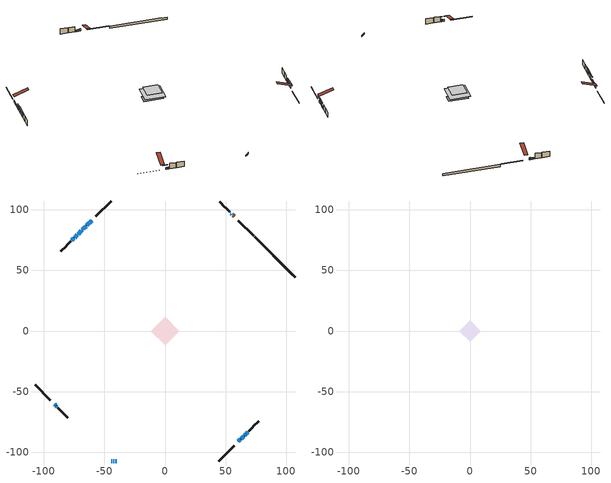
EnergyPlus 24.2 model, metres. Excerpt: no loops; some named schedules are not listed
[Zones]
conditioned space
 floor outside (Floor1 construction): -3.99,0 0,3.99 3.99,0 0,-3.99 z0.24
 floor adiabatic (AdiabaticFloorConstruction): -11.76,0 0,11.76 11.76,0 0,-11.76 z2.68
 floor foundation (Slab1 construction): -8.35,3.19 -3.19,8.35 8.35,-3.19 3.19,-8.35 z-1.89
 wall outside (RimJoist1 construction): 44.45,-107.3 57.07,-94.67 / -107.3,-44.45 -94.67,-57.07 / -44.45,107.3 -57.07,94.67 / 73.24,78.51 60.61,91.14 z0.24:0.54
 wall outside (AdiabaticWallConstruction 1): 57.04,94.7 56.36,95.38 z0.24:2.27
 wall outside (AdiabaticWallConstruction): -44.45,-107.3 -43.61,-107.3 / 55.71,96.04 54.99,96.76 / -42.68,-107.3 -42.05,-107.3 / -67.99,83.76 -68.53,83.22 / -41.12,-107.3 -39.88,-107.3 z0.24:1.46; 60.64,-91.11 62.29,-89.45 / -91.11,-60.64 -90.28,-61.47 / 62.95,-88.8 64.96,-86.78 / 65.62,-86.13 66.48,-85.26 / -89.62,-62.12 -89.21,-62.54 z0.24:1.89; 54.33,97.41 53.97,97.77 z0.24:1; -60.64,91.11 -64.52,87.23 / -65.18,86.57 -67.33,84.41 z0.24:1.76; 67.14,-84.61 68.36,-83.39 z0.24:1.48; -69.18,82.56 -71.77,79.97 / -75.31,76.43 -77.04,74.71 z0.24:1.87; -72.43,79.32 -74.66,77.09 z0.24:2.32
 wall outside (Wall1 construction): 69.02,-82.73 72.27,-79.48 / -88.55,-63.2 -85.3,-66.45 / -77.69,74.05 -80.95,70.8 / 53.32,98.43 50.06,101.68 z0.24:5.12
 wall outside (Wall2 construction): 72.92,-78.82 77.23,-74.52 / -84.64,-67.11 -80.33,-71.41 / -81.6,70.14 -85.91,65.84 / 49.41,102.34 45.1,106.64 z0.24:5.12
 wall foundation (FoundationWall1 construction): 73.89,77.85,-1.89 73.89,77.85,0.24 103.96,47.79,0.24 103.96,47.79,0.04 107.3,44.45,0.04 107.3,44.45,-1.89
 window (WindowConstruction 13): -44.45,-107.3 -43.61,-107.3 z0.24:1.46
 window (WindowConstruction 3): 60.64,-91.11 62.29,-89.45 z0.24:1.89
 window (WindowConstruction 4): -91.11,-60.64 -90.28,-61.47 z0.24:1.89
 window (WindowConstruction 5): 55.71,96.04 54.99,96.76 z0.24:1.46
 window (WindowConstruction 6): 54.33,97.41 53.97,97.77 z0.24:1
 window (WindowConstruction 7): -60.64,91.11 -64.52,87.23 z0.24:1.76
 window (WindowConstruction 8): -65.18,86.57 -67.33,84.41 z0.24:1.76
 window (WindowConstruction 14): -42.68,-107.3 -42.05,-107.3 z0.24:1.46
 window (WindowConstruction 9): 62.95,-88.8 64.96,-86.78 z0.24:1.89
 window (WindowConstruction 10): 65.62,-86.13 66.48,-85.27 z0.24:1.89
 window (WindowConstruction 11): 67.14,-84.61 68.36,-83.39 z0.24:1.48
 window (WindowConstruction 12): -89.62,-62.13 -89.21,-62.54 z0.24:1.89
 window (WindowConstruction 16): -67.99,83.76 -68.53,83.22 z0.24:1.46
 window (WindowConstruction 15): -41.12,-107.3 -39.88,-107.3 z0.24:1.46
 window (WindowConstruction): -69.18,82.56 -71.77,79.97 z0.24:1.86
 window (WindowConstruction 1): -72.43,79.32 -74.66,77.09 z0.24:2.32
 window (WindowConstruction 2): -75.31,76.43 -77.04,74.71 z0.24:1.86
 door (Door): 57.04,94.7 56.36,95.38 z0.24:2.27
 ceiling adiabatic (AdiabaticFloorConstruction): 0,-11.76 11.76,0 0,11.76 -11.76,0 z2.68
attic - vented
 floor to conditioned space (Floor2 construction Reversed): -8.78,0 0,8.78 8.78,0 0,-8.78 z5.12
 roof outside (Roof1 construction): 59.98,-91.76,5.12 51.43,-83.21,9.15 49.18,-85.46,9.15 57.73,-94.02,5.12; -91.76,-59.98,5.12 -83.21,-51.43,9.15 -85.46,-49.18,9.15 -94.02,-57.73,5.12; -59.98,91.76,5.12 -51.43,83.21,9.15 -49.18,85.46,9.15 -57.73,94.02,5.12; 57.7,94.05,5.12 49.15,85.5,9.15 51.4,83.24,9.15 59.95,91.79,5.12
shading: 64.16,-87.59 58.77,-92.97 59.07,-93.26 64.45,-87.88 z4.53; -88.41,-63.34 -92.97,-58.77 -93.26,-59.07 -88.7,-63.63 z4.53; 54.85,96.9 55.85,95.9 56.14,96.19 55.14,97.19 z1.66; 53.83,97.91 54.48,97.27 54.77,97.56 54.12,98.21 z1.2; -64.66,87.08 -60.5,91.25 -60.79,91.54 -64.95,87.37 z1.97; -67.47,84.27 -65.03,86.71 -65.33,87 -67.77,84.56 z1.97; 66.83,-84.92 61.08,-90.66 61.38,-90.95 67.12,-85.21 z4.53; 66.62,-85.12 65.48,-86.27 65.77,-86.56 66.91,-85.41 z2.09; 68.5,-83.24 67,-84.75 67.29,-85.04 68.79,-83.54 z1.68; -89.06,-62.68 -89.76,-61.98 -90.05,-62.27 -89.35,-62.97 z2.09; -73.64,78.11 -67.32,84.43 -67.61,84.72 -73.93,78.4 z4.5; -76.52,75.22 -70.56,81.18 -70.85,81.48 -76.81,75.51 z4.96; -78.9,72.84 -73.45,78.3 -73.74,78.59 -79.19,73.13 z4.5
[Building]
Building 1: Terrain=Suburbs
[Site:Location]
Erieau AUT_ON: Latitude {deg}=42.25; Longitude {deg}=-81.9; Time Zone {hr}=-5; Elevation {m}=178; Keep Site Location Information=Yes
[Site:GroundTemperature:Shallow]
5.2292, 3.30147, 3.1471, 4.0619, 7.73432, 11.3896, 14.5586, 16.5661, 16.7366, 15.1039, 12.0157, 8.47254
[Site:WaterMainsTemperature]
Calculation Method=Schedule; Temperature Schedule=mains temperature schedule
[Material] Roughness=Rough; Thermal Absorptance=0.9
Name | Thickness {m} | Conductivity {W/m-K} | Density {kg/m3} | Specific Heat {J/kg-K} | Solar Absorptance | Visible Absorptance
asphalt or fiberglass shingles | 0.00635 | 0.162714 | 1121.4 | 1465.45 | 0.4 | 0.4
ceiling loosefill ins | 0.254 | 0.0480833 | 16.02 | 1046.75 | 0.7 | 0.7
ceiling stud and cavity | 0.1397 | 0.601025 | 65.682 | 1177.47 | 0.7 | 0.7
concrete 4.0 in. | 0.1016 | 1.803125 | 2242.8 | 837.4 | 0.7 | 0.7
concrete 8.0 in. | 0.2032 | 1.803125 | 2242.8 | 837.4 | 0.7 | 0.7
door material | 0.04445 | 0.188738 | 512.64 | 1214.23 | 0.7 | 0.7
exterior vertical ins | 0.038079 | 0.029427 | 32.04 | 1214.23 | 0.7 | 0.7
floor covering | 0.0127 | 0.0433444 | 54.468 | 1339.84 | 0.6 | 0.6
floor rigid ins; wall rigid ins | 0.051816 | 0.029427 | 32.04 | 1214.23 | 0.7 | 0.7
floor rigid ins 1; wall rigid ins 1 | 0.512978 | 0.029427 | 32.04 | 1214.23 | 0.7 | 0.7
floor stud and cavity | 0.1397 | 0.0998965 | 92.3553 | 1139.71 | 0.7 | 0.7
floor stud and cavity 1 | 0.1397 | 1.75129 | 37.0049 | 1207.88 | 0.7 | 0.7
furniture material conditioned space 1 | 0.1524 | 0.115458 | 640.8 | 1214.23 | 0.6 | 0.6
gypsum board | 0.0127 | 0.160291 | 801 | 837.4 | 0.6 | 0.6
gypsum board 1 | 0.0127 | 0.160291 | 801 | 837.4 | 0.7 | 0.7
osb sheathing 0.5 in. | 0.0127 | 0.115458 | 512.64 | 1214.23 | 0.7 | 0.7
osb sheathing 0.75 in. | 0.01905 | 0.115458 | 512.64 | 1214.23 | 0.7 | 0.7
osb sheathing 2.0 in. | 0.0508 | 0.115458 | 512.64 | 1214.23 | 0.7 | 0.7
rim joist stud and cavity | 0.0508 | 0.0390614 | 125.044 | 1163.47 | 0.6 | 0.6
wall stud and cavity | 0.1397 | 0.164263 | 139.0536 | 1170.24 | 0.7 | 0.7
wall stud and cavity 1 | 0.1397 | 0.16258 | 139.0536 | 1170.24 | 0.7 | 0.7
wall stud and cavity 2 | 0.0889 | 0.380278 | 52.3479 | 1209.89 | 0.7 | 0.7
wall stud and cavity 3 | 0.0889 | 0.391764 | 83.0341 | 1211.67 | 0.7 | 0.7
wood siding | 0.0254 | 0.102417 | 544.68 | 1172.36 | 0.4 | 0.4
wood siding 1; wood siding 2; wood siding 3 | 0.0254 | 0.102417 | 544.68 | 1172.36 | 0.7 | 0.7
[WindowMaterial:SimpleGlazingSystem]
Name | U-Factor {W/m2-K} | Solar Heat Gain Coefficient
WindowMaterial | 2.89067 | 0.69
WindowMaterial 1 | 2.909975 | 0.6
WindowMaterial 10 | 2.921331 | 0.62
WindowMaterial 11 | 2.90486 | 0.68
WindowMaterial 12 | 6.68414 | 0.75
WindowMaterial 13 | 7.00211 | 0.65
WindowMaterial 14 | 6.609192 | 0.78
WindowMaterial 15 | 2.83105 | 0.54
WindowMaterial 2 | 2.88272 | 0.7
WindowMaterial 3 | 2.88329 | 0.7
WindowMaterial 4 | 2.983789 | 0.54
WindowMaterial 5 | 2.992306 | 0.55
WindowMaterial 6 | 3.05817 | 0.41
WindowMaterial 7 | 2.906 | 0.64
WindowMaterial 8 | 2.91338 | 0.63
WindowMaterial 9 | 2.87818 | 0.7
[Construction]
AdiabaticFloorConstruction: floor stud and cavity 1, floor rigid ins 1, osb sheathing 0.75 in., floor covering
AdiabaticWallConstruction: wood siding 2, wall rigid ins 1, wall stud and cavity 2, gypsum board
AdiabaticWallConstruction 1: wood siding 3, wall rigid ins 1, wall stud and cavity 2, gypsum board
Door: door material
Floor1 construction: floor stud and cavity, floor rigid ins, osb sheathing 0.75 in., floor covering
Floor2 construction Reversed: gypsum board, ceiling stud and cavity, ceiling loosefill ins
FoundationWall1 construction: concrete 8.0 in., gypsum board 1
furniture construction conditioned space 1: furniture material conditioned space 1
PartitionWallConstruction: gypsum board, wall stud and cavity 3, gypsum board
RimJoist1 construction: wood siding 1, osb sheathing 2.0 in., rim joist stud and cavity
Roof1 construction: asphalt or fiberglass shingles
Slab1 construction: concrete 4.0 in.
Wall1 construction: wood siding, wall rigid ins, osb sheathing 0.5 in., wall stud and cavity, gypsum board
Wall2 construction: wood siding, wall rigid ins, osb sheathing 0.5 in., wall stud and cavity 1, gypsum board
WindowConstruction: WindowMaterial
WindowConstruction 1: WindowMaterial 1
WindowConstruction 10: WindowMaterial 10
WindowConstruction 11: WindowMaterial 11
WindowConstruction 12; WindowConstruction 4: WindowMaterial 4
WindowConstruction 13: WindowMaterial 12
WindowConstruction 14: WindowMaterial 13
WindowConstruction 15: WindowMaterial 14
WindowConstruction 16: WindowMaterial 15
WindowConstruction 2: WindowMaterial 2
WindowConstruction 3: WindowMaterial 3
WindowConstruction 5: WindowMaterial 5
WindowConstruction 6: WindowMaterial 6
WindowConstruction 7: WindowMaterial 7
WindowConstruction 8: WindowMaterial 8
WindowConstruction 9: WindowMaterial 9
[Zone] Multiplier=1; Part of Total Floor Area=Yes
Name | Volume {m3}
attic - vented | 100.87
conditioned space | 928.401
[Space]
Name | Zone | Volume {m3}
attic - vented 1 | attic - vented | 100.87
conditioned space 1 | conditioned space | 928.401
[ZoneInfiltration:EffectiveLeakageArea]
infil attic - vented 1: Zone or Space=attic - vented 1; Schedule=Always On Discrete; Effective Air Leakage Area {cm2}=7399.2; Stack Coefficient=0.000280308; Wind Coefficient=1.1312e-05
[ZoneMixing]
whole house fan mix: Zone or Space=attic - vented; Schedule=Always On Continuous; Design Flow Rate Calculation Method=Flow/Zone; Design Flow Rate {m3/s}=0; Source Zone or Space=conditioned space
[SurfaceProperty:ExposedFoundationPerimeter]
Slab1: Exposed Perimeter Calculation Method=TotalExposedPerimeter; Total Exposed Perimeter {m}=47.245
[InternalMass] Zone or ZoneList=conditioned space; Space or SpaceList=conditioned space 1
Name | Construction | Surface Area {m2}
furniture mass conditioned space 1 | furniture construction conditioned space 1 | 170.948
partition wall mass | PartitionWallConstruction | 427.37
[Lights]
interior lighting: Zone or ZoneList or Space or SpaceList=conditioned space 1; Schedule=interior lighting schedule; Design Level Calculation Method=LightingLevel; Lighting Level {W}=343.2; Return Air Fraction=0; Fraction Radiant=0.6; Fraction Visible=0.2; Fraction Replaceable=1
[People]
occupants: Zone or ZoneList or Space or SpaceList=conditioned space 1; Number of People Schedule=occupants schedule; Number of People Calculation Method=People; Number of People=3; Fraction Radiant=0.314171; Sensible Heat Fraction=0.56303; Activity Level Schedule=occupants activity schedule; Carbon Dioxide Generation Rate {m3/s-W}=0; Enable ASHRAE 55 Comfort Warnings=No; Mean Radiant Temperature Calculation Type=EnclosureAveraged
[ElectricEquipment] Zone or ZoneList or Space or SpaceList=conditioned space 1; Design Level Calculation Method=EquipmentLevel
Name | Schedule | Design Level {W} | Fraction Latent | Fraction Radiant | Fraction Lost
clothes dryer | clothes dryer schedule | 140.772 | 0.015 | 0.081 | 0.85
clothes washer | clothes washer schedule | 32.1985 | 0.03 | 0.162 | 0.7
cooking range | cooking range schedule | 215.147 | 0.08 | 0.432 | 0.2
dishwasher | dishwasher schedule | 66.8632 | 0.3 | 0.18 | 0.4
fridge | fridge schedule | 72.9452 | 0 | 0.6 | 0
mech vent bath fan 0 | mech vent bath fan 0 schedule | 50.2 | 0 | 0 | 1
mech vent bath fan 1 | mech vent bath fan 1 schedule | 50.2 | 0 | 0 | 1
mech vent bath fan 2 | mech vent bath fan 2 schedule | 50.2 | 0 | 0 | 1
mech vent house fan | mech vent house fan schedule | 0.95 | 0 | 0 | 1
mech vent house fan cfis | mech vent house fan cfis schedule | 0 | 0 | 0 | 0
mech vent range fan 0 | mech vent range fan 0 schedule | 57 | 0 | 0 | 1
misc plug loads | misc plug loads schedule | 494.7 | 0.045 | 0.513 | 0.1
whole house fan | Always On Discrete | 0 | 0 | 0 | 1
[OtherEquipment] Zone or ZoneList or Space or SpaceList=conditioned space 1; Design Level Calculation Method=EquipmentLevel
Name | Fuel Type | Schedule | Design Level {W} | Fraction Latent | Fraction Radiant | Fraction Lost
clothes dryer 1 | Electricity | clothes dryer schedule | 0 | 0.015 | 0.081 | 0.85
cooking range 1 | Electricity | cooking range schedule | 0 | 0.08 | 0.432 | 0.2
general water use latent | None | general water use schedule | 62.594 | 1 | 0 | 0
general water use sensible | None | general water use schedule | -61.6891 | 0 | 0.6 | 0
mech vent house fan latent load | None | Always On Discrete | 0 | 1 | 0 | 0
mech vent house fan sensible load | None | Always On Discrete | 0 | 0 | 0 | 0
water heater energy adjustment1 | NaturalGas | Always On Discrete | 0.01 | 0 | 0 | 1
[ZoneInfiltration:DesignFlowRate] Zone or ZoneList or Space or SpaceList=conditioned space 1; Schedule=Always On Discrete; Design Flow Rate Calculation Method=Flow/Zone; Design Flow Rate {m3/s}=0
infil flow; natural vent flow; whole house fan flow
[Foundation:Kiva]
Foundation Kiva 1: Initial Indoor Air Temperature {C}=18; Wall Height Above Grade {m}=0.24; Wall Depth Below Slab {m}=0.2032; Custom Block Material Name 1=exterior vertical ins; Custom Block Depth 1 {m}=2.13; Custom Block X Position 1 {m}=0.2159; Custom Block Z Position 1 {m}=0
[Foundation:Kiva:Settings]
Soil Conductivity {W/m-K}=0.849921; Soil Density {kg/m3}=1842.3; Soil Specific Heat {J/kg-K}=418.7; Ground Solar Absorptivity=0.9; Ground Thermal Absorptivity=0.9; Ground Surface Roughness {m}=0.03; Far-Field Width {m}=40; Deep-Ground Boundary Condition=ZeroFlux; Deep-Ground Depth {m}=40; Minimum Cell Dimension {m}=0.2; Maximum Cell Growth Coefficient=3; Simulation Timestep=Timestep
[Exterior:Lights]
exterior lighting: Schedule=exterior lighting schedule; Design Level {W}=75.6
[Schedule:Constant]
Name | Hourly Value
Always On Continuous; mech vent house fan schedule; mech vent house fan cfis schedule; Always On Discrete | 1
occupants activity schedule | 117.228
fridge schedule | 0
[Schedule:Week:Daily]
interior lighting schedule Week Rule - Jan1-Jan27: interior lighting schedule day, interior lighting schedule day, interior lighting schedule day, interior lighting schedule day, interior lighting schedule day, interior lighting schedule day, interior lighting schedule day, interior lighting schedule default day, interior lighting schedule default day, interior lighting schedule default day, interior lighting schedule default day, interior lighting schedule default day
interior lighting schedule Week Rule - Jan28-Feb3: interior lighting schedule day, interior lighting schedule day, interior lighting schedule day, interior lighting schedule day, interior lighting schedule day 1, interior lighting schedule day 1, interior lighting schedule day 1, interior lighting schedule default day, interior lighting schedule default day, interior lighting schedule default day, interior lighting schedule default day, interior lighting schedule default day
interior lighting schedule Week Rule - Feb4-Feb24: interior lighting schedule day 1, interior lighting schedule day 1, interior lighting schedule day 1, interior lighting schedule day 1, interior lighting schedule day 1, interior lighting schedule day 1, interior lighting schedule day 1, interior lighting schedule default day, interior lighting schedule default day, interior lighting schedule default day, interior lighting schedule default day, interior lighting schedule default day
interior lighting schedule Week Rule - Feb25-Mar3: interior lighting schedule day 1, interior lighting schedule day 1, interior lighting schedule day 1, interior lighting schedule day 1, interior lighting schedule day 2, interior lighting schedule day 2, interior lighting schedule day 2, interior lighting schedule default day, interior lighting schedule default day, interior lighting schedule default day, interior lighting schedule default day, interior lighting schedule default day
interior lighting schedule Week Rule - Mar4-Mar31: interior lighting schedule day 2, interior lighting schedule day 2, interior lighting schedule day 2, interior lighting schedule day 2, interior lighting schedule day 2, interior lighting schedule day 2, interior lighting schedule day 2, interior lighting schedule default day, interior lighting schedule default day, interior lighting schedule default day, interior lighting schedule default day, interior lighting schedule default day
interior lighting schedule Week Rule - Apr1-Apr28: interior lighting schedule day 3, interior lighting schedule day 3, interior lighting schedule day 3, interior lighting schedule day 3, interior lighting schedule day 3, interior lighting schedule day 3, interior lighting schedule day 3, interior lighting schedule default day, interior lighting schedule default day, interior lighting schedule default day, interior lighting schedule default day, interior lighting schedule default day
interior lighting schedule Week Rule - Apr29-May5: interior lighting schedule day 3, interior lighting schedule day 3, interior lighting schedule day 4, interior lighting schedule day 4, interior lighting schedule day 4, interior lighting schedule day 4, interior lighting schedule day 4, interior lighting schedule default day, interior lighting schedule default day, interior lighting schedule default day, interior lighting schedule default day, interior lighting schedule default day
interior lighting schedule Week Rule - May6-May26: interior lighting schedule day 4, interior lighting schedule day 4, interior lighting schedule day 4, interior lighting schedule day 4, interior lighting schedule day 4, interior lighting schedule day 4, interior lighting schedule day 4, interior lighting schedule default day, interior lighting schedule default day, interior lighting schedule default day, interior lighting schedule default day, interior lighting schedule default day
interior lighting schedule Week Rule - May27-Jun2: interior lighting schedule day 4, interior lighting schedule day 4, interior lighting schedule day 4, interior lighting schedule day 4, interior lighting schedule day 4, interior lighting schedule day 5, interior lighting schedule day 5, interior lighting schedule default day, interior lighting schedule default day, interior lighting schedule default day, interior lighting schedule default day, interior lighting schedule default day
interior lighting schedule Week Rule - Jun3-Jun30: interior lighting schedule day 5, interior lighting schedule day 5, interior lighting schedule day 5, interior lighting schedule day 5, interior lighting schedule day 5, interior lighting schedule day 5, interior lighting schedule day 5, interior lighting schedule default day, interior lighting schedule default day, interior lighting schedule default day, interior lighting schedule default day, interior lighting schedule default day
interior lighting schedule Week Rule - Jul1-Jul28: interior lighting schedule day 6, interior lighting schedule day 6, interior lighting schedule day 6, interior lighting schedule day 6, interior lighting schedule day 6, interior lighting schedule day 6, interior lighting schedule day 6, interior lighting schedule default day, interior lighting schedule default day, interior lighting schedule default day, interior lighting schedule default day, interior lighting schedule default day
interior lighting schedule Week Rule - Jul29-Aug4: interior lighting schedule day 6, interior lighting schedule day 6, interior lighting schedule day 6, interior lighting schedule day 7, interior lighting schedule day 7, interior lighting schedule day 7, interior lighting schedule day 7, interior lighting schedule default day, interior lighting schedule default day, interior lighting schedule default day, interior lighting schedule default day, interior lighting schedule default day
interior lighting schedule Week Rule - Aug5-Aug25: interior lighting schedule day 7, interior lighting schedule day 7, interior lighting schedule day 7, interior lighting schedule day 7, interior lighting schedule day 7, interior lighting schedule day 7, interior lighting schedule day 7, interior lighting schedule default day, interior lighting schedule default day, interior lighting schedule default day, interior lighting schedule default day, interior lighting schedule default day
interior lighting schedule Week Rule - Aug26-Sep1: interior lighting schedule day 7, interior lighting schedule day 7, interior lighting schedule day 7, interior lighting schedule day 7, interior lighting schedule day 7, interior lighting schedule day 7, interior lighting schedule day 8, interior lighting schedule default day, interior lighting schedule default day, interior lighting schedule default day, interior lighting schedule default day, interior lighting schedule default day
interior lighting schedule Week Rule - Sep2-Sep29: interior lighting schedule day 8, interior lighting schedule day 8, interior lighting schedule day 8, interior lighting schedule day 8, interior lighting schedule day 8, interior lighting schedule day 8, interior lighting schedule day 8, interior lighting schedule default day, interior lighting schedule default day, interior lighting schedule default day, interior lighting schedule default day, interior lighting schedule default day
interior lighting schedule Week Rule - Sep30-Oct6: interior lighting schedule day 8, interior lighting schedule day 9, interior lighting schedule day 9, interior lighting schedule day 9, interior lighting schedule day 9, interior lighting schedule day 9, interior lighting schedule day 9, interior lighting schedule default day, interior lighting schedule default day, interior lighting schedule default day, interior lighting schedule default day, interior lighting schedule default day
interior lighting schedule Week Rule - Oct7-Oct27: interior lighting schedule day 9, interior lighting schedule day 9, interior lighting schedule day 9, interior lighting schedule day 9, interior lighting schedule day 9, interior lighting schedule day 9, interior lighting schedule day 9, interior lighting schedule default day, interior lighting schedule default day, interior lighting schedule default day, interior lighting schedule default day, interior lighting schedule default day
interior lighting schedule Week Rule - Oct28-Nov3: interior lighting schedule day 9, interior lighting schedule day 9, interior lighting schedule day 9, interior lighting schedule day 9, interior lighting schedule day 10, interior lighting schedule day 10, interior lighting schedule day 10, interior lighting schedule default day, interior lighting schedule default day, interior lighting schedule default day, interior lighting schedule default day, interior lighting schedule default day
interior lighting schedule Week Rule - Nov4-Nov24: interior lighting schedule day 10, interior lighting schedule day 10, interior lighting schedule day 10, interior lighting schedule day 10, interior lighting schedule day 10, interior lighting schedule day 10, interior lighting schedule day 10, interior lighting schedule default day, interior lighting schedule default day, interior lighting schedule default day, interior lighting schedule default day, interior lighting schedule default day
interior lighting schedule Week Rule - Nov25-Dec1: interior lighting schedule day 10, interior lighting schedule day 10, interior lighting schedule day 10, interior lighting schedule day 10, interior lighting schedule day 10, interior lighting schedule day 10, interior lighting schedule day 11, interior lighting schedule default day, interior lighting schedule default day, interior lighting schedule default day, interior lighting schedule default day, interior lighting schedule default day
interior lighting schedule Week Rule - Dec2-Dec31: interior lighting schedule day 11, interior lighting schedule day 11, interior lighting schedule day 11, interior lighting schedule day 11, interior lighting schedule day 11, interior lighting schedule day 11, interior lighting schedule day 11, interior lighting schedule default day, interior lighting schedule default day, interior lighting schedule default day, interior lighting schedule default day, interior lighting schedule default day
occupants schedule Week Rule - Jan1-Dec31: occupants schedule day, occupants schedule day, occupants schedule day, occupants schedule day, occupants schedule day, occupants schedule day, occupants schedule day, occupants schedule default day, occupants schedule default day, occupants schedule default day, occupants schedule default day, occupants schedule default day
clothes dryer schedule Week Rule - Jan1-Dec31: clothes dryer schedule day, clothes dryer schedule day, clothes dryer schedule day, clothes dryer schedule day, clothes dryer schedule day, clothes dryer schedule day, clothes dryer schedule day, clothes dryer schedule default day, clothes dryer schedule default day, clothes dryer schedule default day, clothes dryer schedule default day, clothes dryer schedule default day
clothes washer schedule Week Rule - Jan1-Dec31: clothes washer schedule day, clothes washer schedule day, clothes washer schedule day, clothes washer schedule day, clothes washer schedule day, clothes washer schedule day, clothes washer schedule day, clothes washer schedule default day, clothes washer schedule default day, clothes washer schedule default day, clothes washer schedule default day, clothes washer schedule default day
cooking range schedule Week Rule - Jan1-Dec31: cooking range schedule day, cooking range schedule day, cooking range schedule day, cooking range schedule day, cooking range schedule day, cooking range schedule day, cooking range schedule day, cooking range schedule default day, cooking range schedule default day, cooking range schedule default day, cooking range schedule default day, cooking range schedule default day
dishwasher schedule Week Rule - Jan1-Dec31: dishwasher schedule day, dishwasher schedule day, dishwasher schedule day, dishwasher schedule day, dishwasher schedule day, dishwasher schedule day, dishwasher schedule day, dishwasher schedule default day, dishwasher schedule default day, dishwasher schedule default day, dishwasher schedule default day, dishwasher schedule default day
mech vent bath fan 0 schedule Week Rule - Jan1-Dec31: mech vent bath fan 0 schedule day, mech vent bath fan 0 schedule day, mech vent bath fan 0 schedule day, mech vent bath fan 0 schedule day, mech vent bath fan 0 schedule day, mech vent bath fan 0 schedule day, mech vent bath fan 0 schedule day, mech vent bath fan 0 schedule default day, mech vent bath fan 0 schedule default day, mech vent bath fan 0 schedule default day, mech vent bath fan 0 schedule default day, mech vent bath fan 0 schedule default day
mech vent bath fan 1 schedule Week Rule - Jan1-Dec31: mech vent bath fan 1 schedule day, mech vent bath fan 1 schedule day, mech vent bath fan 1 schedule day, mech vent bath fan 1 schedule day, mech vent bath fan 1 schedule day, mech vent bath fan 1 schedule day, mech vent bath fan 1 schedule day, mech vent bath fan 1 schedule default day, mech vent bath fan 1 schedule default day, mech vent bath fan 1 schedule default day, mech vent bath fan 1 schedule default day, mech vent bath fan 1 schedule default day
mech vent bath fan 2 schedule Week Rule - Jan1-Dec31: mech vent bath fan 2 schedule day, mech vent bath fan 2 schedule day, mech vent bath fan 2 schedule day, mech vent bath fan 2 schedule day, mech vent bath fan 2 schedule day, mech vent bath fan 2 schedule day, mech vent bath fan 2 schedule day, mech vent bath fan 2 schedule default day, mech vent bath fan 2 schedule default day, mech vent bath fan 2 schedule default day, mech vent bath fan 2 schedule default day, mech vent bath fan 2 schedule default day
mech vent range fan 0 schedule Week Rule - Jan1-Dec31: mech vent range fan 0 schedule day, mech vent range fan 0 schedule day, mech vent range fan 0 schedule day, mech vent range fan 0 schedule day, mech vent range fan 0 schedule day, mech vent range fan 0 schedule day, mech vent range fan 0 schedule day, mech vent range fan 0 schedule default day, mech vent range fan 0 schedule default day, mech vent range fan 0 schedule default day, mech vent range fan 0 schedule default day, mech vent range fan 0 schedule default day
misc plug loads schedule Week Rule - Jan1-Dec31: misc plug loads schedule day, misc plug loads schedule day, misc plug loads schedule day, misc plug loads schedule day, misc plug loads schedule day, misc plug loads schedule day, misc plug loads schedule day, misc plug loads schedule default day, misc plug loads schedule default day, misc plug loads schedule default day, misc plug loads schedule default day, misc plug loads schedule default day
general water use schedule Week Rule - Jan1-Dec31: general water use schedule day, general water use schedule day, general water use schedule day, general water use schedule day, general water use schedule day, general water use schedule day, general water use schedule day, general water use schedule default day, general water use schedule default day, general water use schedule default day, general water use schedule default day, general water use schedule default day
exterior lighting schedule Week Rule - Jan1-Jan27: exterior lighting schedule day, exterior lighting schedule day, exterior lighting schedule day, exterior lighting schedule day, exterior lighting schedule day, exterior lighting schedule day, exterior lighting schedule day, exterior lighting schedule default day, exterior lighting schedule default day, exterior lighting schedule default day, exterior lighting schedule default day, exterior lighting schedule default day
exterior lighting schedule Week Rule - Jan28-Feb3: exterior lighting schedule day, exterior lighting schedule day, exterior lighting schedule day, exterior lighting schedule day, exterior lighting schedule day 1, exterior lighting schedule day 1, exterior lighting schedule day 1, exterior lighting schedule default day, exterior lighting schedule default day, exterior lighting schedule default day, exterior lighting schedule default day, exterior lighting schedule default day
exterior lighting schedule Week Rule - Feb4-Feb24: exterior lighting schedule day 1, exterior lighting schedule day 1, exterior lighting schedule day 1, exterior lighting schedule day 1, exterior lighting schedule day 1, exterior lighting schedule day 1, exterior lighting schedule day 1, exterior lighting schedule default day, exterior lighting schedule default day, exterior lighting schedule default day, exterior lighting schedule default day, exterior lighting schedule default day
exterior lighting schedule Week Rule - Feb25-Mar3: exterior lighting schedule day 1, exterior lighting schedule day 1, exterior lighting schedule day 1, exterior lighting schedule day 1, exterior lighting schedule day 2, exterior lighting schedule day 2, exterior lighting schedule day 2, exterior lighting schedule default day, exterior lighting schedule default day, exterior lighting schedule default day, exterior lighting schedule default day, exterior lighting schedule default day
exterior lighting schedule Week Rule - Mar4-Mar31: exterior lighting schedule day 2, exterior lighting schedule day 2, exterior lighting schedule day 2, exterior lighting schedule day 2, exterior lighting schedule day 2, exterior lighting schedule day 2, exterior lighting schedule day 2, exterior lighting schedule default day, exterior lighting schedule default day, exterior lighting schedule default day, exterior lighting schedule default day, exterior lighting schedule default day
exterior lighting schedule Week Rule - Apr1-Apr28: exterior lighting schedule day 3, exterior lighting schedule day 3, exterior lighting schedule day 3, exterior lighting schedule day 3, exterior lighting schedule day 3, exterior lighting schedule day 3, exterior lighting schedule day 3, exterior lighting schedule default day, exterior lighting schedule default day, exterior lighting schedule default day, exterior lighting schedule default day, exterior lighting schedule default day
exterior lighting schedule Week Rule - Apr29-May5: exterior lighting schedule day 3, exterior lighting schedule day 3, exterior lighting schedule day 4, exterior lighting schedule day 4, exterior lighting schedule day 4, exterior lighting schedule day 4, exterior lighting schedule day 4, exterior lighting schedule default day, exterior lighting schedule default day, exterior lighting schedule default day, exterior lighting schedule default day, exterior lighting schedule default day
exterior lighting schedule Week Rule - May6-May26: exterior lighting schedule day 4, exterior lighting schedule day 4, exterior lighting schedule day 4, exterior lighting schedule day 4, exterior lighting schedule day 4, exterior lighting schedule day 4, exterior lighting schedule day 4, exterior lighting schedule default day, exterior lighting schedule default day, exterior lighting schedule default day, exterior lighting schedule default day, exterior lighting schedule default day
exterior lighting schedule Week Rule - May27-Jun2: exterior lighting schedule day 4, exterior lighting schedule day 4, exterior lighting schedule day 4, exterior lighting schedule day 4, exterior lighting schedule day 4, exterior lighting schedule day 5, exterior lighting schedule day 5, exterior lighting schedule default day, exterior lighting schedule default day, exterior lighting schedule default day, exterior lighting schedule default day, exterior lighting schedule default day
exterior lighting schedule Week Rule - Jun3-Jun30: exterior lighting schedule day 5, exterior lighting schedule day 5, exterior lighting schedule day 5, exterior lighting schedule day 5, exterior lighting schedule day 5, exterior lighting schedule day 5, exterior lighting schedule day 5, exterior lighting schedule default day, exterior lighting schedule default day, exterior lighting schedule default day, exterior lighting schedule default day, exterior lighting schedule default day
exterior lighting schedule Week Rule - Jul1-Jul28: exterior lighting schedule day 6, exterior lighting schedule day 6, exterior lighting schedule day 6, exterior lighting schedule day 6, exterior lighting schedule day 6, exterior lighting schedule day 6, exterior lighting schedule day 6, exterior lighting schedule default day, exterior lighting schedule default day, exterior lighting schedule default day, exterior lighting schedule default day, exterior lighting schedule default day
exterior lighting schedule Week Rule - Jul29-Aug4: exterior lighting schedule day 6, exterior lighting schedule day 6, exterior lighting schedule day 6, exterior lighting schedule day 7, exterior lighting schedule day 7, exterior lighting schedule day 7, exterior lighting schedule day 7, exterior lighting schedule default day, exterior lighting schedule default day, exterior lighting schedule default day, exterior lighting schedule default day, exterior lighting schedule default day
exterior lighting schedule Week Rule - Aug5-Aug25: exterior lighting schedule day 7, exterior lighting schedule day 7, exterior lighting schedule day 7, exterior lighting schedule day 7, exterior lighting schedule day 7, exterior lighting schedule day 7, exterior lighting schedule day 7, exterior lighting schedule default day, exterior lighting schedule default day, exterior lighting schedule default day, exterior lighting schedule default day, exterior lighting schedule default day
[Schedule:Year]
interior lighting schedule: interior lighting schedule Week Rule - Jan1-Jan27, 1, 1, 1, 27, interior lighting schedule Week Rule - Jan28-Feb3, 1, 28, 2, 3, interior lighting schedule Week Rule - Feb4-Feb24, 2, 4, 2, 24, interior lighting schedule Week Rule - Feb25-Mar3, 2, 25, 3, 3, interior lighting schedule Week Rule - Mar4-Mar31, 3, 4, 3, 31, interior lighting schedule Week Rule - Apr1-Apr28, 4, 1, 4, 28, interior lighting schedule Week Rule - Apr29-May5, 4, 29, 5, 5, interior lighting schedule Week Rule - May6-May26, 5, 6, 5, 26, interior lighting schedule Week Rule - May27-Jun2, 5, 27, 6, 2, interior lighting schedule Week Rule - Jun3-Jun30, 6, 3, 6, 30, interior lighting schedule Week Rule - Jul1-Jul28, 7, 1, 7, 28, interior lighting schedule Week Rule - Jul29-Aug4, 7, 29, 8, 4, interior lighting schedule Week Rule - Aug5-Aug25, 8, 5, 8, 25, interior lighting schedule Week Rule - Aug26-Sep1, 8, 26, 9, 1, interior lighting schedule Week Rule - Sep2-Sep29, 9, 2, 9, 29, interior lighting schedule Week Rule - Sep30-Oct6, 9, 30, 10, 6, interior lighting schedule Week Rule - Oct7-Oct27, 10, 7, 10, 27, interior lighting schedule Week Rule - Oct28-Nov3, 10, 28, 11, 3, interior lighting schedule Week Rule - Nov4-Nov24, 11, 4, 11, 24, interior lighting schedule Week Rule - Nov25-Dec1, 11, 25, 12, 1, interior lighting schedule Week Rule - Dec2-Dec31, 12, 2, 12, 31
occupants schedule: occupants schedule Week Rule - Jan1-Dec31, 1, 1, 12, 31
clothes dryer schedule: clothes dryer schedule Week Rule - Jan1-Dec31, 1, 1, 12, 31
clothes washer schedule: clothes washer schedule Week Rule - Jan1-Dec31, 1, 1, 12, 31
cooking range schedule: cooking range schedule Week Rule - Jan1-Dec31, 1, 1, 12, 31
dishwasher schedule: dishwasher schedule Week Rule - Jan1-Dec31, 1, 1, 12, 31
mech vent bath fan 0 schedule: mech vent bath fan 0 schedule Week Rule - Jan1-Dec31, 1, 1, 12, 31
mech vent bath fan 1 schedule: mech vent bath fan 1 schedule Week Rule - Jan1-Dec31, 1, 1, 12, 31
mech vent bath fan 2 schedule: mech vent bath fan 2 schedule Week Rule - Jan1-Dec31, 1, 1, 12, 31
mech vent range fan 0 schedule: mech vent range fan 0 schedule Week Rule - Jan1-Dec31, 1, 1, 12, 31
misc plug loads schedule: misc plug loads schedule Week Rule - Jan1-Dec31, 1, 1, 12, 31
general water use schedule: general water use schedule Week Rule - Jan1-Dec31, 1, 1, 12, 31
exterior lighting schedule: exterior lighting schedule Week Rule - Jan1-Jan27, 1, 1, 1, 27, exterior lighting schedule Week Rule - Jan28-Feb3, 1, 28, 2, 3, exterior lighting schedule Week Rule - Feb4-Feb24, 2, 4, 2, 24, exterior lighting schedule Week Rule - Feb25-Mar3, 2, 25, 3, 3, exterior lighting schedule Week Rule - Mar4-Mar31, 3, 4, 3, 31, exterior lighting schedule Week Rule - Apr1-Apr28, 4, 1, 4, 28, exterior lighting schedule Week Rule - Apr29-May5, 4, 29, 5, 5, exterior lighting schedule Week Rule - May6-May26, 5, 6, 5, 26, exterior lighting schedule Week Rule - May27-Jun2, 5, 27, 6, 2, exterior lighting schedule Week Rule - Jun3-Jun30, 6, 3, 6, 30, exterior lighting schedule Week Rule - Jul1-Jul28, 7, 1, 7, 28, exterior lighting schedule Week Rule - Jul29-Aug4, 7, 29, 8, 4, exterior lighting schedule Week Rule - Aug5-Aug25, 8, 5, 8, 25, exterior lighting schedule Week Rule - Aug26-Sep1, 8, 26, 9, 1, exterior lighting schedule Week Rule - Sep2-Sep29, 9, 2, 9, 29, exterior lighting schedule Week Rule - Sep30-Oct6, 9, 30, 10, 6, exterior lighting schedule Week Rule - Oct7-Oct27, 10, 7, 10, 27, exterior lighting schedule Week Rule - Oct28-Nov3, 10, 28, 11, 3, exterior lighting schedule Week Rule - Nov4-Nov24, 11, 4, 11, 24, exterior lighting schedule Week Rule - Nov25-Dec1, 11, 25, 12, 1, exterior lighting schedule Week Rule - Dec2-Dec31, 12, 2, 12, 31
[Schedule:Compact]
mains temperature schedule: Through: 01/01, For: AllDays, Until: 24:00, 8.89333, Through: 01/02, For: AllDays, Until: 24:00, 8.82722, Through: 01/03, For: AllDays, Until: 24:00, 8.76167, Through: 01/04, For: AllDays, Until: 24:00, 8.69778, Through: 01/05, For: AllDays, Until: 24:00, 8.635, Through: 01/06, For: AllDays, Until: 24:00, 8.57333, Through: 01/07, For: AllDays, Until: 24:00, 8.51333, Through: 01/08, For: AllDays, Until: 24:00, 8.455, Through: 01/09, For: AllDays, Until: 24:00, 8.39778, Through: 01/10, For: AllDays, Until: 24:00, 8.34167, Through: 01/11, For: AllDays, Until: 24:00, 8.28722, Through: 01/12, For: AllDays, Until: 24:00, 8.23444, Through: 01/13, For: AllDays, Until: 24:00, 8.18278, Through: 01/14, For: AllDays, Until: 24:00, 8.13222, Through: 01/15, For: AllDays, Until: 24:00, 8.08389, Through: 01/16, For: AllDays, Until: 24:00, 8.03667, Through: 01/17, For: AllDays, Until: 24:00, 7.99111, Through: 01/18, For: AllDays, Until: 24:00, 7.94667, Through: 01/19, For: AllDays, Until: 24:00, 7.90389, Through: 01/20, For: AllDays, Until: 24:00, 7.86278, Through: 01/21, For: AllDays, Until: 24:00, 7.82333, Through: 01/22, For: AllDays, Until: 24:00, 7.78556, Through: 01/23, For: AllDays, Until: 24:00, 7.74889, Through: 01/24, For: AllDays, Until: 24:00, 7.71444, Through: 01/25, For: AllDays, Until: 24:00, 7.68111, Through: 01/26, For: AllDays, Until: 24:00, 7.64944, Through: 01/27, For: AllDays, Until: 24:00, 7.61944, Through: 01/28, For: AllDays, Until: 24:00, 7.59111, Through: 01/29, For: AllDays, Until: 24:00, 7.56444, Through: 01/30, For: AllDays, Until: 24:00, 7.53944, Through: 01/31, For: AllDays, Until: 24:00, 7.51611, Through: 02/01, For: AllDays, Until: 24:00, 7.49444, Through: 02/02, For: AllDays, Until: 24:00, 7.47389, Through: 02/03, For: AllDays, Until: 24:00, 7.45556, Through: 02/04, For: AllDays, Until: 24:00, 7.43889, Through: 02/05, For: AllDays, Until: 24:00, 7.42389, Through: 02/06, For: AllDays, Until: 24:00, 7.41056, Through: 02/07, For: AllDays, Until: 24:00, 7.39889, Through: 02/08, For: AllDays, Until: 24:00, 7.38833, Through: 02/09, For: AllDays, Until: 24:00, 7.38, Through: 02/10, For: AllDays, Until: 24:00, 7.37389, Through: 02/11, For: AllDays, Until: 24:00, 7.36889, Through: 02/12, For: AllDays, Until: 24:00, 7.36556, Through: 02/13, For: AllDays, Until: 24:00, 7.36389, Through: 02/14, For: AllDays, Until: 24:00, 7.36389, Through: 02/15, For: AllDays, Until: 24:00, 7.36611, Through: 02/16, For: AllDays, Until: 24:00, 7.36944, Through: 02/17, For: AllDays, Until: 24:00, 7.375, Through: 02/18, For: AllDays, Until: 24:00, 7.38167, Through: 02/19, For: AllDays, Until: 24:00, 7.39056, Through: 02/20, For: AllDays, Until: 24:00, 7.40056, Through: 02/21, For: AllDays, Until: 24:00, 7.41278, Through: 02/22, For: AllDays, Until: 24:00, 7.42667, Through: 02/23, For: AllDays, Until: 24:00, 7.44222, Through: 02/24, For: AllDays, Until: 24:00, 7.45889, Through: 02/25, For: AllDays, Until: 24:00, 7.47778, Through: 02/26, For: AllDays, Until: 24:00, 7.49833, Through: 02/27, For: AllDays, Until: 24:00, 7.52056, Through: 02/28, For: AllDays, Until: 24:00, 7.54444, Through: 03/01, For: AllDays, Until: 24:00, 7.56944, Through: 03/02, For: AllDays, Until: 24:00, 7.59667, Through: 03/03, For: AllDays, Until: 24:00, 7.62556, Through: 03/04, For: AllDays, Until: 24:00, 7.65556, Through: 03/05, For: AllDays, Until: 24:00, 7.68778, Through: 03/06, For: AllDays, Until: 24:00, 7.72111, Through: 03/07, For: AllDays, Until: 24:00, 7.75611, Through: 03/08, For: AllDays, Until: 24:00, 7.79278, Through: 03/09, For: AllDays, Until: 24:00, 7.83111, Through: 03/10, For: AllDays, Until: 24:00, 7.87111, Through: 03/11, For: AllDays, Until: 24:00, 7.91222, Through: 03/12, For: AllDays, Until: 24:00, 7.95556, Through: 03/13, For: AllDays, Until: 24:00, 8, Through: 03/14, For: AllDays, Until: 24:00, 8.04556, Through: 03/15, For: AllDays, Until: 24:00, 8.09333, Through: 03/16, For: AllDays, Until: 24:00, 8.14222, Through: 03/17, For: AllDays, Until: 24:00, 8.19278, Through: 03/18, For: AllDays, Until: 24:00, 8.24444, Through: 03/19, For: AllDays, Until: 24:00, 8.29778, Through: 03/20, For: AllDays, Until: 24:00, 8.35278, Through: 03/21, For: AllDays, Until: 24:00, 8.40889, Through: 03/22, For: AllDays, Until: 24:00, 8.46611, Through: 03/23, For: AllDays, Until: 24:00, 8.52556, Through: 03/24, For: AllDays, Until: 24:00, 8.58556, Through: 03/25, For: AllDays, Until: 24:00, 8.64722, Through: 03/26, For: AllDays, Until: 24:00, 8.71, Through: 03/27, For: AllDays, Until: 24:00, 8.77444, Through: 03/28, For: AllDays, Until: 24:00, 8.84, Through: 03/29, For: AllDays, Until: 24:00, 8.90667, Through: 03/30, For: AllDays, Until: 24:00, 8.975, Through: 03/31, For: AllDays, Until: 24:00, 9.04389, Through: 04/01, For: AllDays, Until: 24:00, 9.11444, Through: 04/02, For: AllDays, Until: 24:00, 9.18611, Through: 04/03, For: AllDays, Until: 24:00, 9.25889, Through: 04/04, For: AllDays, Until: 24:00, 9.33278, Through: 04/05, For: AllDays, Until: 24:00, 9.40833, Through: 04/06, For: AllDays, Until: 24:00, 9.48444, Through: 04/07, For: AllDays, Until: 24:00, 9.56167, Through: 04/08, For: AllDays, Until: 24:00, 9.64, Through: 04/09, For: AllDays, Until: 24:00, 9.71889, Through: 04/10, For: AllDays, Until: 24:00, 9.79944, Through: 04/11, For: AllDays, Until: 24:00, 9.88056, Through: 04/12, For: AllDays, Until: 24:00, 9.96333, Through: 04/13, For: AllDays, Until: 24:00, 10.0461, Through: 04/14, For: AllDays, Until: 24:00, 10.1306, Through: 04/15, For: AllDays, Until: 24:00, 10.2156, Through: 04/16, For: AllDays, Until: 24:00, 10.3011, Through: 04/17, For: AllDays, Until: 24:00, 10.3878, Through: 04/18, For: AllDays, Until: 24:00, 10.4756, Through: 04/19, For: AllDays, Until: 24:00, 10.5639, Through: 04/20, For: AllDays, Until: 24:00, 10.6528, Through: 04/21, For: AllDays, Until: 24:00, 10.7422, Through: 04/22, For: AllDays, Until: 24:00, 10.8328, Through: 04/23, For: AllDays, Until: 24:00, 10.9239, Through: 04/24, For: AllDays, Until: 24:00, 11.0156, Through: 04/25, For: AllDays, Until: 24:00, 11.1083, Through: 04/26, For: AllDays, Until: 24:00, 11.2011, Through: 04/27, For: AllDays, Until: 24:00, 11.295, Through: 04/28, For: AllDays, Until: 24:00, 11.3889, Through: 04/29, For: AllDays, Until: 24:00, 11.4833, Through: 04/30, For: AllDays, Until: 24:00, 11.5783, Through: 05/01, For: AllDays, Until: 24:00, 11.6739, Through: 05/02, For: AllDays, Until: 24:00, 11.77, Through: 05/03, For: AllDays, Until: 24:00, 11.8661, Through: 05/04, For: AllDays, Until: 24:00, 11.9633, Through: 05/05, For: AllDays, Until: 24:00, 12.06, Through: 05/06, For: AllDays, Until: 24:00, 12.1578, Through: 05/07, For: AllDays, Until: 24:00, 12.255, Through: 05/08, For: AllDays, Until: 24:00, 12.3533, Through: 05/09, For: AllDays, Until: 24:00, 12.4511, Through: 05/10, For: AllDays, Until: 24:00, 12.5494, Through: 05/11, For: AllDays, Until: 24:00, 12.6483, Through: 05/12, For: AllDays, Until: 24:00, 12.7467, Through: 05/13, For: AllDays, Until: 24:00, 12.8456, Through: 05/14, For: AllDays, Until: 24:00, 12.9444, Through: 05/15, For: AllDays, Until: 24:00, 13.0433, Through: 05/16, For: AllDays, Until: 24:00, 13.1422, Through: 05/17, For: AllDays, Until: 24:00, 13.2411, Through: 05/18, For: AllDays, Until: 24:00, 13.34, Through: 05/19, For: AllDays, Until: 24:00, 13.4383, Through: 05/20, For: AllDays, Until: 24:00, 13.5372, Through: 05/21, For: AllDays, Until: 24:00, 13.6356, Through: 05/22, For: AllDays, Until: 24:00, 13.7339, Through: 05/23, For: AllDays, Until: 24:00, 13.8322, Through: 05/24, For: AllDays, Until: 24:00, 13.9306, Through: 05/25, For: AllDays, Until: 24:00, 14.0283, Through: 05/26, For: AllDays, Until: 24:00, 14.1256, Through: 05/27, For: AllDays, Until: 24:00, 14.2228, Through: 05/28, For: AllDays, Until: 24:00, 14.3194, Through: 05/29, For: AllDays, Until: 24:00, 14.4161, Through: 05/30, For: AllDays, Until: 24:00, 14.5122, Through: 05/31, For: AllDays, Until: 24:00, 14.6078, Through: 06/01, For: AllDays, Until: 24:00, 14.7033, Through: 06/02, For: AllDays, Until: 24:00, 14.7978, Through: 06/03, For: AllDays, Until: 24:00, 14.8922, Through: 06/04, For: AllDays, Until: 24:00, 14.9861, Through: 06/05, For: AllDays, Until: 24:00, 15.0789, Through: 06/06, For: AllDays, Until: 24:00, 15.1717, Through: 06/07, For: AllDays, Until: 24:00, 15.2639, Through: 06/08, For: AllDays, Until: 24:00, 15.355, Through: 06/09, For: AllDays, Until: 24:00, 15.4456, Through: 06/10, For: AllDays, Until: 24:00, 15.5356, Through: 06/11, For: AllDays, Until: 24:00, 15.625, Through: 06/12, For: AllDays, Until: 24:00, 15.7139, Through: 06/13, For: AllDays, Until: 24:00, 15.8017, Through: 06/14, For: AllDays, Until: 24:00, 15.8883, Through: 06/15, For: AllDays, Until: 24:00, 15.9744, Through: 06/16, For: AllDays, Until: 24:00, 16.06, Through: 06/17, For: AllDays, Until: 24:00, 16.1444, Through: 06/18, For: AllDays, Until: 24:00, 16.2278, Through: 06/19, For: AllDays, Until: 24:00, 16.3106, Through: 06/20, For: AllDays, Until: 24:00, 16.3922, Through: 06/21, For: AllDays, Until: 24:00, 16.4728, Through: 06/22, For: AllDays, Until: 24:00, 16.5522, Through: 06/23, For: AllDays, Until: 24:00, 16.6311, Through: 06/24, For: AllDays, Until: 24:00, 16.7089, Through: 06/25, For: AllDays, Until: 24:00, 16.7856, Through: 06/26, For: AllDays, Until: 24:00, 16.8606, Through: 06/27, For: AllDays, Until: 24:00, 16.935, Through: 06/28, For: AllDays, Until: 24:00, 17.0083, Through: 06/29, For: AllDays, Until: 24:00, 17.0806, Through: 06/30, For: AllDays, Until: 24:00, 17.1511, Through: 07/01, For: AllDays, Until: 24:00, 17.2211, Through: 07/02, For: AllDays, Until: 24:00, 17.2894, Through: 07/03, For: AllDays, Until: 24:00, 17.3567, Through: 07/04, For: AllDays, Until: 24:00, 17.4228, Through: 07/05, For: AllDays, Until: 24:00, 17.4878, Through: 07/06, For: AllDays, Until: 24:00, 17.5511, Through: 07/07, For: AllDays, Until: 24:00, 17.6133, Through: 07/08, For: AllDays, Until: 24:00, 17.6739, Through: 07/09, For: AllDays, Until: 24:00, 17.7333, Through: 07/10, For: AllDays, Until: 24:00, 17.7911, Through: 07/11, For: AllDays, Until: 24:00, 17.8478, Through: 07/12, For: AllDays, Until: 24:00, 17.9033, Through: 07/13, For: AllDays, Until: 24:00, 17.9572, Through: 07/14, For: AllDays, Until: 24:00, 18.0094, Through: 07/15, For: AllDays, Until: 24:00, 18.0606, Through: 07/16, For: AllDays, Until: 24:00, 18.11, Through: 07/17, For: AllDays, Until: 24:00, 18.1578, Through: 07/18, For: AllDays, Until: 24:00, 18.2044, Through: 07/19, For: AllDays, Until: 24:00, 18.2494, Through: 07/20, For: AllDays, Until: 24:00, 18.2928, Through: 07/21, For: AllDays, Until: 24:00, 18.335, Through: 07/22, For: AllDays, Until: 24:00, 18.3756, Through: 07/23, For: AllDays, Until: 24:00, 18.4139, Through: 07/24, For: AllDays, Until: 24:00, 18.4517, Through: 07/25, For: AllDays, Until: 24:00, 18.4872, Through: 07/26, For: AllDays, Until: 24:00, 18.5211, Through: 07/27, For: AllDays, Until: 24:00, 18.5539, Through: 07/28, For: AllDays, Until: 24:00, 18.5844, Through: 07/29, For: AllDays, Until: 24:00, 18.6139, Through: 07/30, For: AllDays, Until: 24:00, 18.6417, Through: 07/31, For: AllDays, Until: 24:00, 18.6678, Through: 08/01, For: AllDays, Until: 24:00, 18.6917, Through: 08/02, For: AllDays, Until: 24:00, 18.7144, Through: 08/03, For: AllDays, Until: 24:00, 18.7356, Through: 08/04, For: AllDays, Until: 24:00, 18.755, Through: 08/05, For: AllDays, Until: 24:00, 18.7728, Through: 08/06, For: AllDays, Until: 24:00, 18.7889, Through: 08/07, For: AllDays, Until: 24:00, 18.8028, Through: 08/08, For: AllDays, Until: 24:00, 18.8156, Through: 08/09, For: AllDays, Until: 24:00, 18.8267, Through: 08/10, For: AllDays, Until: 24:00, 18.8361, Through: 08/11, For: AllDays, Until: 24:00, 18.8433, Through: 08/12, For: AllDays, Until: 24:00, 18.8494, Through: 08/13, For: AllDays, Until: 24:00, 18.8533, Through: 08/14, For: AllDays, Until: 24:00, 18.8561, Through: 08/15, For: AllDays, Until: 24:00, 18.8567, Through: 08/16, For: AllDays, Until: 24:00, 18.8561, Through: 08/17, For: AllDays, Until: 24:00, 18.8533, Through: 08/18, For: AllDays, Until: 24:00, 18.8489, Through: 08/19, For: AllDays, Until: 24:00, 18.8428, Through: 08/20, For: AllDays, Until: 24:00, 18.835, Through: 08/21, For: AllDays, Until: 24:00, 18.8256, Through: 08/22, For: AllDays, Until: 24:00, 18.8144, Through: 08/23, For: AllDays, Until: 24:00, 18.8017, Through: 08/24, For: AllDays, Until: 24:00, 18.7872, Through: 08/25, For: AllDays, Until: 24:00, 18.7711, Through: 08/26, For: AllDays, Until: 24:00, 18.7533, Through: 08/27, For: AllDays, Until: 24:00, 18.7339, Through: 08/28, For: AllDays, Until: 24:00, 18.7128, Through: 08/29, For: AllDays, Until: 24:00, 18.69, Through: 08/30, For: AllDays, Until: 24:00, 18.6656, Through: 08/31, For: AllDays, Until: 24:00, 18.6394, Through: 09/01, For: AllDays, Until: 24:00, 18.6117, Through: 09/02, For: AllDays, Until: 24:00, 18.5822, Through: 09/03, For: AllDays, Until: 24:00, 18.5511, Through: 09/04, For: AllDays, Until: 24:00, 18.5183, Through: 09/05, For: AllDays, Until: 24:00, 18.4839, Through: 09/06, For: AllDays, Until: 24:00, 18.4483, Through: 09/07, For: AllDays, Until: 24:00, 18.4111, Through: 09/08, For: AllDays, Until: 24:00, 18.3717, Through: 09/09, For: AllDays, Until: 24:00, 18.3311, Through: 09/10, For: AllDays, Until: 24:00, 18.2894, Through: 09/11, For: AllDays, Until: 24:00, 18.2456, Through: 09/12, For: AllDays, Until: 24:00, 18.2006, Through: 09/13, For: AllDays, Until: 24:00, 18.1539, Through: 09/14, For: AllDays, Until: 24:00, 18.1056, Through: 09/15, For: AllDays, Until: 24:00, 18.0561, Through: 09/16, For: AllDays, Until: 24:00, 18.005, Through: 09/17, For: AllDays, Until: 24:00, 17.9528, Through: 09/18, For: AllDays, Until: 24:00, 17.8983, Through: 09/19, For: AllDays, Until: 24:00, 17.8433, Through: 09/20, For: AllDays, Until: 24:00, 17.7867, Through: 09/21, For: AllDays, Until: 24:00, 17.7283, Through: 09/22, For: AllDays, Until: 24:00, 17.6689, Through: 09/23, For: AllDays, Until: 24:00, 17.6078, Through: 09/24, For: AllDays, Until: 24:00, 17.5456, Through: 09/25, For: AllDays, Until: 24:00, 17.4822, Through: 09/26, For: AllDays, Until: 24:00, 17.4172, Through: 09/27, For: AllDays, Until: 24:00, 17.3511, Through: 09/28, For: AllDays, Until: 24:00, 17.2839, Through: 09/29, For: AllDays, Until: 24:00, 17.215, Through: 09/30, For: AllDays, Until: 24:00, 17.1456, Through: 10/01, For: AllDays, Until: 24:00, 17.0744, Through: 10/02, For: AllDays, Until: 24:00, 17.0022, Through: 10/03, For: AllDays, Until: 24:00, 16.9289, Through: 10/04, For: AllDays, Until: 24:00, 16.8544, Through: 10/05, For: AllDays, Until: 24:00, 16.7789, Through: 10/06, For: AllDays, Until: 24:00, 16.7022, Through: 10/07, For: AllDays, Until: 24:00, 16.6244, Through: 10/08, For: AllDays, Until: 24:00, 16.5456, Through: 10/09, For: AllDays, Until: 24:00, 16.4661, Through: 10/10, For: AllDays, Until: 24:00, 16.385, Through: 10/11, For: AllDays, Until: 24:00, 16.3033, Through: 10/12, For: AllDays, Until: 24:00, 16.2206, Through: 10/13, For: AllDays, Until: 24:00, 16.1372, Through: 10/14, For: AllDays, Until: 24:00, 16.0528, Through: 10/15, For: AllDays, Until: 24:00, 15.9672, Through: 10/16, For: AllDays, Until: 24:00, 15.8811, Through: 10/17, For: AllDays, Until: 24:00, 15.7939, Through: 10/18, For: AllDays, Until: 24:00, 15.7061, Through: 10/19, For: AllDays, Until: 24:00, 15.6172, Through: 10/20, For: AllDays, Until: 24:00, 15.5283, Through: 10/21, For: AllDays, Until: 24:00, 15.4383, Through: 10/22, For: AllDays, Until: 24:00, 15.3472, Through: 10/23, For: AllDays, Until: 24:00, 15.2561, Through: 10/24, For: AllDays, Until: 24:00, 15.1639, Through: 10/25, For: AllDays, Until: 24:00, 15.0711, Through: 10/26, For: AllDays, Until: 24:00, 14.9778, Through: 10/27, For: AllDays, Until: 24:00, 14.8839, Through: 10/28, For: AllDays, Until: 24:00, 14.79, Through: 10/29, For: AllDays, Until: 24:00, 14.695, Through: 10/30, For: AllDays, Until: 24:00, 14.6, Through: 10/31, For: AllDays, Until: 24:00, 14.5039, Through: 11/01, For: AllDays, Until: 24:00, 14.4078, Through: 11/02, For: AllDays, Until: 24:00, 14.3111, Through: 11/03, For: AllDays, Until: 24:00, 14.2144, Through: 11/04, For: AllDays, Until: 24:00, 14.1172, Through: 11/05, For: AllDays, Until: 24:00, 14.02, Through: 11/06, For: AllDays, Until: 24:00, 13.9222, Through: 11/07, For: AllDays, Until: 24:00, 13.8239, Through: 11/08, For: AllDays, Until: 24:00, 13.7256, Through: 11/09, For: AllDays, Until: 24:00, 13.6272, Through: 11/10, For: AllDays, Until: 24:00, 13.5289, Through: 11/11, For: AllDays, Until: 24:00, 13.43, Through: 11/12, For: AllDays, Until: 24:00, 13.3311, Through: 11/13, For: AllDays, Until: 24:00, 13.2322, Through: 11/14, For: AllDays, Until: 24:00, 13.1333, Through: 11/15, For: AllDays, Until: 24:00, 13.0344, Through: 11/16, For: AllDays, Until: 24:00, 12.9356, Through: 11/17, For: AllDays, Until: 24:00, 12.8372, Through: 11/18, For: AllDays, Until: 24:00, 12.7383, Through: 11/19, For: AllDays, Until: 24:00, 12.6394, Through: 11/20, For: AllDays, Until: 24:00, 12.5411, Through: 11/21, For: AllDays, Until: 24:00, 12.4428, Through: 11/22, For: AllDays, Until: 24:00, 12.3444, Through: 11/23, For: AllDays, Until: 24:00, 12.2467, Through: 11/24, For: AllDays, Until: 24:00, 12.1494, Through: 11/25, For: AllDays, Until: 24:00, 12.0517, Through: 11/26, For: AllDays, Until: 24:00, 11.955, Through: 11/27, For: AllDays, Until: 24:00, 11.8583, Through: 11/28, For: AllDays, Until: 24:00, 11.7617, Through: 11/29, For: AllDays, Until: 24:00, 11.6661, Through: 11/30, For: AllDays, Until: 24:00, 11.5706, Through: 12/01, For: AllDays, Until: 24:00, 11.4756, Through: 12/02, For: AllDays, Until: 24:00, 11.3806, Through: 12/03, For: AllDays, Until: 24:00, 11.2867, Through: 12/04, For: AllDays, Until: 24:00, 11.1933, Through: 12/05, For: AllDays, Until: 24:00, 11.1, Through: 12/06, For: AllDays, Until: 24:00, 11.0078, Through: 12/07, For: AllDays, Until: 24:00, 10.9161, Through: 12/08, For: AllDays, Until: 24:00, 10.825, Through: 12/09, For: AllDays, Until: 24:00, 10.735, Through: 12/10, For: AllDays, Until: 24:00, 10.645, Through: 12/11, For: AllDays, Until: 24:00, 10.5561, Through: 12/12, For: AllDays, Until: 24:00, 10.4678, Through: 12/13, For: AllDays, Until: 24:00, 10.3806, Through: 12/14, For: AllDays, Until: 24:00, 10.2939, Through: 12/15, For: AllDays, Until: 24:00, 10.2083, Through: 12/16, For: AllDays, Until: 24:00, 10.1233, Through: 12/17, For: AllDays, Until: 24:00, 10.0389, Through: 12/18, For: AllDays, Until: 24:00, 9.95611, Through: 12/19, For: AllDays, Until: 24:00, 9.87389, Through: 12/20, For: AllDays, Until: 24:00, 9.79278, Through: 12/21, For: AllDays, Until: 24:00, 9.71222, Through: 12/22, For: AllDays, Until: 24:00, 9.63333, Through: 12/23, For: AllDays, Until: 24:00, 9.555, Through: 12/24, For: AllDays, Until: 24:00, 9.47778, Through: 12/25, For: AllDays, Until: 24:00, 9.40167, Through: 12/26, For: AllDays, Until: 24:00, 9.32667, Through: 12/27, For: AllDays, Until: 24:00, 9.25278, Through: 12/28, For: AllDays, Until: 24:00, 9.18, Through: 12/29, For: AllDays, Until: 24:00, 9.10833, Through: 12/30, For: AllDays, Until: 24:00, 9.03833, Through: 12/31, For: AllDays, Until: 24:00, 8.96889
